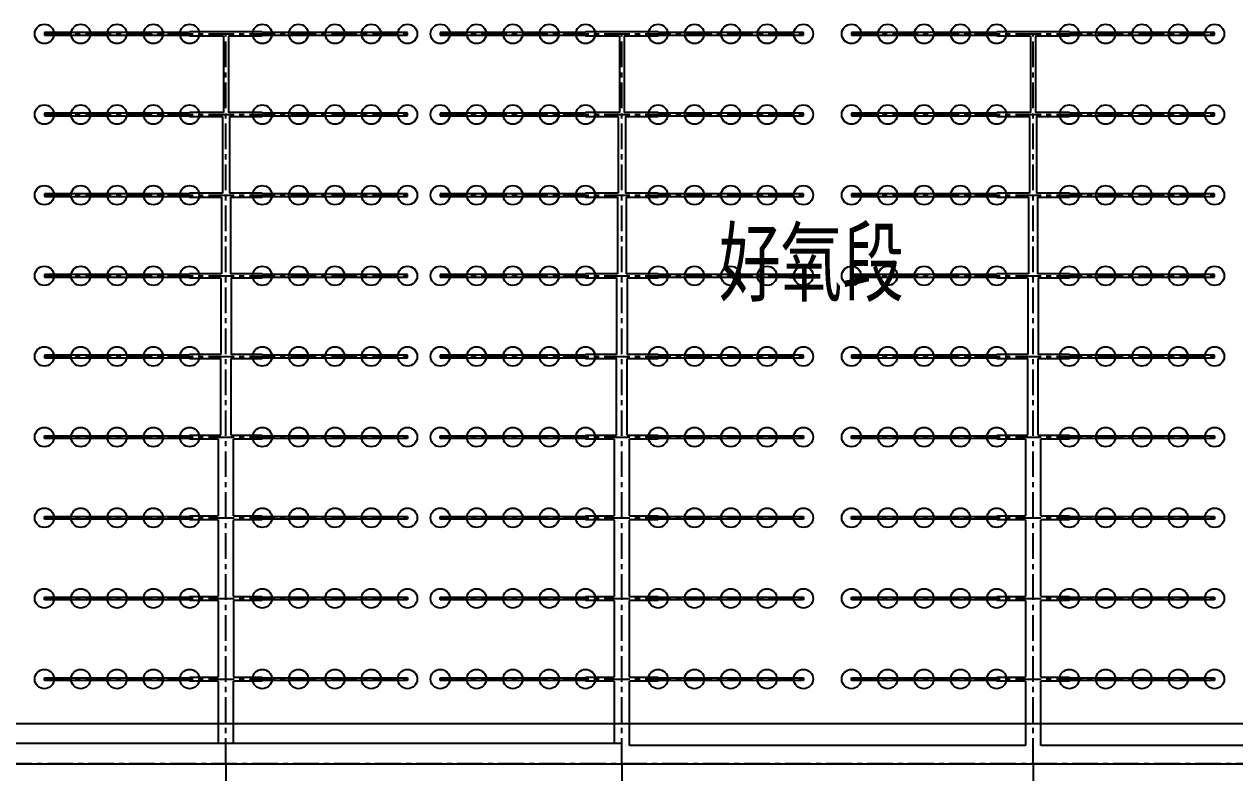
# Model space of a CAD drawing. Header units: millimetres. Extents: x -299291 to 688124, y -407813 to 623474.
# Drawn here: x 206459 to 221459, y 207117 to 216399 of the extents above; entities that cross this region are included whole.
import ezdxf

# ---------------------------------------------------------------- set-up
doc = ezdxf.new("R2010")
doc.units = ezdxf.units.MM
doc.linetypes.add('CENTER', pattern=[50.8, 31.75, -6.35, 6.35, -6.35])
doc.layers.add('轴线', color=6, linetype='CENTER')
doc.styles.add('长仿宋体', font='simfang.ttf', dxfattribs={"width": 0.7})

msp = doc.modelspace()

# ---------------------------------------------------------------- linework, layer by layer
at = {"ltscale": 10}
for p, q in [((209409.037, 216304.406), (208509.037, 216304.406)), ((208509.037, 216304.406), (208509.037, 216295.406)), ((209409.037, 216295.406), (209409.037, 216304.406)), ((214314.037, 216304.406), (213414.037, 216304.406)), ((213414.037, 216304.406), (213414.037, 216295.406)), ((214314.037, 216295.406), (214314.037, 216304.406)), ((219409.037, 216304.406), (218509.037, 216304.406)), ((218509.037, 216304.406), (218509.037, 216295.406)), ((219409.037, 216295.406), (219409.037, 216304.406)), ((206709.037, 216295.406), (206709.037, 216263.406)), ((208509.037, 216295.406), (206709.037, 216295.406)), ((206709.037, 216263.406), (208509.037, 216263.406)), ((208509.037, 216263.406), (208509.037, 216254.406)), ((208509.037, 216254.406), (208929.037, 216254.406)), ((208929.037, 216254.406), (208929.037, 215304.406)), ((208989.037, 216254.406), (209409.037, 216254.406)), ((208989.037, 216254.406), (208989.037, 215304.406)), ((211209.037, 216295.406), (209409.037, 216295.406)), ((209409.037, 216254.406), (209409.037, 216263.406)), ((209409.037, 216263.406), (211209.037, 216263.406)), ((211209.037, 216263.406), (211209.037, 216295.406)), ((211614.037, 216295.406), (211614.037, 216263.406)), ((213414.037, 216295.406), (211614.037, 216295.406)), ((211614.037, 216263.406), (213414.037, 216263.406)), ((213414.037, 216263.406), (213414.037, 216254.406)), ((213414.037, 216254.406), (213834.037, 216254.406)), ((213834.037, 216254.406), (213834.037, 215304.406)), ((213894.037, 216254.406), (214314.037, 216254.406)), ((213894.037, 216254.406), (213894.037, 215304.406)), ((216114.037, 216295.406), (214314.037, 216295.406)), ((214314.037, 216254.406), (214314.037, 216263.406)), ((214314.037, 216263.406), (216114.037, 216263.406)), ((216114.037, 216263.406), (216114.037, 216295.406)), ((216709.037, 216295.406), (216709.037, 216263.406)), ((218509.037, 216295.406), (216709.037, 216295.406)), ((216709.037, 216263.406), (218509.037, 216263.406)), ((218509.037, 216263.406), (218509.037, 216254.406)), ((218509.037, 216254.406), (218929.037, 216254.406)), ((218929.037, 216254.406), (218929.037, 215304.406)), ((218989.037, 216254.406), (219409.037, 216254.406)), ((218989.037, 216254.406), (218989.037, 215304.406)), ((221209.037, 216295.406), (219409.037, 216295.406)), ((219409.037, 216254.406), (219409.037, 216263.406)), ((219409.037, 216263.406), (221209.037, 216263.406)), ((221209.037, 216263.406), (221209.037, 216295.406)), ((206709.037, 215295.406), (206709.037, 215263.406)), ((208509.037, 215295.406), (206709.037, 215295.406)), ((206709.037, 215263.406), (208509.037, 215263.406)), ((208929.037, 215304.406), (208509.037, 215304.406)), ((208509.037, 215304.406), (208509.037, 215295.406)), ((208509.037, 215263.406), (208509.037, 215254.406)), ((208509.037, 215254.406), (208914.037, 215254.406)), ((208914.037, 215254.406), (208914.037, 214304.406)), ((209409.037, 215304.406), (208989.037, 215304.406)), ((209004.037, 215254.406), (209409.037, 215254.406)), ((209004.037, 215254.406), (209004.037, 214304.406)), ((209409.037, 215295.406), (209409.037, 215304.406)), ((211209.037, 215295.406), (209409.037, 215295.406)), ((209409.037, 215254.406), (209409.037, 215263.406)), ((209409.037, 215263.406), (211209.037, 215263.406)), ((211209.037, 215263.406), (211209.037, 215295.406)), ((211614.037, 215295.406), (211614.037, 215263.406)), ((213414.037, 215295.406), (211614.037, 215295.406)), ((211614.037, 215263.406), (213414.037, 215263.406)), ((213834.037, 215304.406), (213414.037, 215304.406)), ((213414.037, 215304.406), (213414.037, 215295.406)), ((213414.037, 215263.406), (213414.037, 215254.406)), ((213414.037, 215254.406), (213819.037, 215254.406)), ((213819.037, 215254.406), (213819.037, 214304.406)), ((214314.037, 215304.406), (213894.037, 215304.406)), ((213909.037, 215254.406), (214314.037, 215254.406)), ((213909.037, 215254.406), (213909.037, 214304.406)), ((214314.037, 215295.406), (214314.037, 215304.406)), ((216114.037, 215295.406), (214314.037, 215295.406)), ((214314.037, 215254.406), (214314.037, 215263.406)), ((214314.037, 215263.406), (216114.037, 215263.406)), ((216114.037, 215263.406), (216114.037, 215295.406)), ((216709.037, 215295.406), (216709.037, 215263.406)), ((218509.037, 215295.406), (216709.037, 215295.406)), ((216709.037, 215263.406), (218509.037, 215263.406)), ((218929.037, 215304.406), (218509.037, 215304.406)), ((218509.037, 215304.406), (218509.037, 215295.406)), ((218509.037, 215263.406), (218509.037, 215254.406)), ((218509.037, 215254.406), (218914.037, 215254.406)), ((218914.037, 215254.406), (218914.037, 214304.406)), ((219409.037, 215304.406), (218989.037, 215304.406)), ((219004.037, 215254.406), (219409.037, 215254.406)), ((219004.037, 215254.406), (219004.037, 214304.406)), ((219409.037, 215295.406), (219409.037, 215304.406)), ((221209.037, 215295.406), (219409.037, 215295.406)), ((219409.037, 215254.406), (219409.037, 215263.406)), ((219409.037, 215263.406), (221209.037, 215263.406)), ((221209.037, 215263.406), (221209.037, 215295.406)), ((206709.037, 214295.406), (206709.037, 214263.406)), ((208509.037, 214295.406), (206709.037, 214295.406)), ((206709.037, 214263.406), (208509.037, 214263.406)), ((208914.037, 214304.406), (208509.037, 214304.406)), ((208509.037, 214304.406), (208509.037, 214295.406)), ((208509.037, 214263.406), (208509.037, 214254.406)), ((208509.037, 214254.406), (208904.037, 214254.406)), ((208904.037, 214254.406), (208904.037, 213304.406)), ((209409.037, 214304.406), (209004.037, 214304.406)), ((209014.037, 214254.406), (209409.037, 214254.406)), ((209014.037, 214254.406), (209014.037, 213304.406)), ((209409.037, 214295.406), (209409.037, 214304.406)), ((211209.037, 214295.406), (209409.037, 214295.406)), ((209409.037, 214254.406), (209409.037, 214263.406)), ((209409.037, 214263.406), (211209.037, 214263.406)), ((211209.037, 214263.406), (211209.037, 214295.406)), ((211614.037, 214295.406), (211614.037, 214263.406)), ((213414.037, 214295.406), (211614.037, 214295.406)), ((211614.037, 214263.406), (213414.037, 214263.406)), ((213819.037, 214304.406), (213414.037, 214304.406)), ((213414.037, 214304.406), (213414.037, 214295.406)), ((213414.037, 214263.406), (213414.037, 214254.406)), ((213414.037, 214254.406), (213809.037, 214254.406)), ((213809.037, 214254.406), (213809.037, 213304.406)), ((214314.037, 214304.406), (213909.037, 214304.406)), ((213919.037, 214254.406), (214314.037, 214254.406)), ((213919.037, 214254.406), (213919.037, 213304.406)), ((214314.037, 214295.406), (214314.037, 214304.406)), ((216114.037, 214295.406), (214314.037, 214295.406)), ((214314.037, 214254.406), (214314.037, 214263.406)), ((214314.037, 214263.406), (216114.037, 214263.406)), ((216114.037, 214263.406), (216114.037, 214295.406)), ((216709.037, 214295.406), (216709.037, 214263.406)), ((218509.037, 214295.406), (216709.037, 214295.406)), ((216709.037, 214263.406), (218509.037, 214263.406)), ((218914.037, 214304.406), (218509.037, 214304.406)), ((218509.037, 214304.406), (218509.037, 214295.406)), ((218509.037, 214263.406), (218509.037, 214254.406)), ((218509.037, 214254.406), (218904.037, 214254.406)), ((218904.037, 214254.406), (218904.037, 213304.406)), ((219409.037, 214304.406), (219004.037, 214304.406)), ((219014.037, 214254.406), (219409.037, 214254.406)), ((219014.037, 214254.406), (219014.037, 213304.406)), ((219409.037, 214295.406), (219409.037, 214304.406)), ((221209.037, 214295.406), (219409.037, 214295.406)), ((219409.037, 214254.406), (219409.037, 214263.406)), ((219409.037, 214263.406), (221209.037, 214263.406)), ((221209.037, 214263.406), (221209.037, 214295.406)), ((208904.037, 213304.406), (208509.037, 213304.406)), ((208509.037, 213304.406), (208509.037, 213295.406)), ((209409.037, 213304.406), (209014.037, 213304.406)), ((209409.037, 213295.406), (209409.037, 213304.406)), ((213809.037, 213304.406), (213414.037, 213304.406)), ((213414.037, 213304.406), (213414.037, 213295.406)), ((214314.037, 213304.406), (213919.037, 213304.406)), ((214314.037, 213295.406), (214314.037, 213304.406)), ((218904.037, 213304.406), (218509.037, 213304.406)), ((218509.037, 213304.406), (218509.037, 213295.406)), ((219409.037, 213304.406), (219014.037, 213304.406)), ((219409.037, 213295.406), (219409.037, 213304.406)), ((206709.037, 213295.406), (206709.037, 213263.406)), ((208509.037, 213295.406), (206709.037, 213295.406)), ((206709.037, 213263.406), (208509.037, 213263.406)), ((208509.037, 213263.406), (208509.037, 213254.406)), ((208509.037, 213254.406), (208894.037, 213254.406)), ((208894.037, 213254.406), (208894.037, 212304.406)), ((209024.037, 213254.406), (209409.037, 213254.406)), ((209024.037, 213254.406), (209024.037, 212304.406)), ((211209.037, 213295.406), (209409.037, 213295.406)), ((209409.037, 213254.406), (209409.037, 213263.406)), ((209409.037, 213263.406), (211209.037, 213263.406)), ((211209.037, 213263.406), (211209.037, 213295.406)), ((211614.037, 213295.406), (211614.037, 213263.406)), ((213414.037, 213295.406), (211614.037, 213295.406)), ((211614.037, 213263.406), (213414.037, 213263.406)), ((213414.037, 213263.406), (213414.037, 213254.406)), ((213414.037, 213254.406), (213799.037, 213254.406)), ((213799.037, 213254.406), (213799.037, 212304.406)), ((213929.037, 213254.406), (214314.037, 213254.406)), ((213929.037, 213254.406), (213929.037, 212304.406)), ((216114.037, 213295.406), (214314.037, 213295.406)), ((214314.037, 213254.406), (214314.037, 213263.406)), ((214314.037, 213263.406), (216114.037, 213263.406)), ((216114.037, 213263.406), (216114.037, 213295.406)), ((216709.037, 213295.406), (216709.037, 213263.406)), ((218509.037, 213295.406), (216709.037, 213295.406)), ((216709.037, 213263.406), (218509.037, 213263.406)), ((218509.037, 213263.406), (218509.037, 213254.406)), ((218509.037, 213254.406), (218894.037, 213254.406)), ((218894.037, 213254.406), (218894.037, 212304.406)), ((219024.037, 213254.406), (219409.037, 213254.406)), ((219024.037, 213254.406), (219024.037, 212304.406)), ((221209.037, 213295.406), (219409.037, 213295.406)), ((219409.037, 213254.406), (219409.037, 213263.406)), ((219409.037, 213263.406), (221209.037, 213263.406)), ((221209.037, 213263.406), (221209.037, 213295.406)), ((206709.037, 212295.406), (206709.037, 212263.406)), ((208509.037, 212295.406), (206709.037, 212295.406)), ((206709.037, 212263.406), (208509.037, 212263.406)), ((208894.037, 212304.406), (208509.037, 212304.406)), ((208509.037, 212304.406), (208509.037, 212295.406)), ((208509.037, 212263.406), (208509.037, 212254.406)), ((208509.037, 212254.406), (208894.037, 212254.406)), ((208894.037, 211304.406), (208894.037, 212254.406)), ((209409.037, 212304.406), (209024.037, 212304.406)), ((209024.037, 212254.406), (209409.037, 212254.406)), ((209024.037, 211304.406), (209024.037, 212254.406)), ((209409.037, 212295.406), (209409.037, 212304.406)), ((211209.037, 212295.406), (209409.037, 212295.406)), ((209409.037, 212254.406), (209409.037, 212263.406)), ((209409.037, 212263.406), (211209.037, 212263.406)), ((211209.037, 212263.406), (211209.037, 212295.406)), ((211614.037, 212295.406), (211614.037, 212263.406)), ((213414.037, 212295.406), (211614.037, 212295.406)), ((211614.037, 212263.406), (213414.037, 212263.406)), ((213799.037, 212304.406), (213414.037, 212304.406)), ((213414.037, 212304.406), (213414.037, 212295.406)), ((213414.037, 212263.406), (213414.037, 212254.406)), ((213414.037, 212254.406), (213799.037, 212254.406)), ((213799.037, 211304.406), (213799.037, 212254.406)), ((214314.037, 212304.406), (213929.037, 212304.406)), ((213929.037, 212254.406), (214314.037, 212254.406)), ((213929.037, 211304.406), (213929.037, 212254.406)), ((214314.037, 212295.406), (214314.037, 212304.406)), ((216114.037, 212295.406), (214314.037, 212295.406)), ((214314.037, 212254.406), (214314.037, 212263.406)), ((214314.037, 212263.406), (216114.037, 212263.406)), ((216114.037, 212263.406), (216114.037, 212295.406)), ((216709.037, 212295.406), (216709.037, 212263.406)), ((218509.037, 212295.406), (216709.037, 212295.406)), ((216709.037, 212263.406), (218509.037, 212263.406)), ((218894.037, 212304.406), (218509.037, 212304.406)), ((218509.037, 212304.406), (218509.037, 212295.406)), ((218509.037, 212263.406), (218509.037, 212254.406)), ((218509.037, 212254.406), (218894.037, 212254.406)), ((218894.037, 211304.406), (218894.037, 212254.406)), ((219409.037, 212304.406), (219024.037, 212304.406)), ((219024.037, 212254.406), (219409.037, 212254.406)), ((219024.037, 211304.406), (219024.037, 212254.406)), ((219409.037, 212295.406), (219409.037, 212304.406)), ((221209.037, 212295.406), (219409.037, 212295.406)), ((219409.037, 212254.406), (219409.037, 212263.406)), ((219409.037, 212263.406), (221209.037, 212263.406)), ((221209.037, 212263.406), (221209.037, 212295.406)), ((206709.037, 211263.406), (206709.037, 211295.406)), ((206709.037, 211295.406), (208509.037, 211295.406)), ((208509.037, 211263.406), (206709.037, 211263.406)), ((208509.037, 211295.406), (208509.037, 211304.406)), ((208509.037, 211304.406), (208894.037, 211304.406)), ((208509.037, 211254.406), (208509.037, 211263.406)), ((208864.037, 211254.406), (208509.037, 211254.406)), ((208864.037, 211254.406), (208864.037, 210304.406)), ((209024.037, 211304.406), (209409.037, 211304.406)), ((209409.037, 211254.406), (209054.037, 211254.406)), ((209054.037, 210304.406), (209054.037, 211254.406)), ((209409.037, 211304.406), (209409.037, 211295.406)), ((209409.037, 211295.406), (211209.037, 211295.406)), ((211209.037, 211263.406), (209409.037, 211263.406)), ((209409.037, 211263.406), (209409.037, 211254.406)), ((211209.037, 211295.406), (211209.037, 211263.406)), ((211614.037, 211263.406), (211614.037, 211295.406)), ((211614.037, 211295.406), (213414.037, 211295.406)), ((213414.037, 211263.406), (211614.037, 211263.406)), ((213414.037, 211295.406), (213414.037, 211304.406)), ((213414.037, 211304.406), (213799.037, 211304.406)), ((213414.037, 211254.406), (213414.037, 211263.406)), ((213769.037, 211254.406), (213414.037, 211254.406)), ((213769.037, 211254.406), (213769.037, 210304.406)), ((213929.037, 211304.406), (214314.037, 211304.406)), ((214314.037, 211254.406), (213959.037, 211254.406)), ((213959.037, 210304.406), (213959.037, 211254.406)), ((214314.037, 211304.406), (214314.037, 211295.406)), ((214314.037, 211295.406), (216114.037, 211295.406)), ((216114.037, 211263.406), (214314.037, 211263.406)), ((214314.037, 211263.406), (214314.037, 211254.406)), ((216114.037, 211295.406), (216114.037, 211263.406)), ((216709.037, 211263.406), (216709.037, 211295.406)), ((216709.037, 211295.406), (218509.037, 211295.406)), ((218509.037, 211263.406), (216709.037, 211263.406)), ((218509.037, 211295.406), (218509.037, 211304.406)), ((218509.037, 211304.406), (218894.037, 211304.406)), ((218509.037, 211254.406), (218509.037, 211263.406)), ((218864.037, 211254.406), (218509.037, 211254.406)), ((218864.037, 211254.406), (218864.037, 210304.406)), ((219024.037, 211304.406), (219409.037, 211304.406)), ((219409.037, 211254.406), (219054.037, 211254.406)), ((219054.037, 210304.406), (219054.037, 211254.406)), ((219409.037, 211304.406), (219409.037, 211295.406)), ((219409.037, 211295.406), (221209.037, 211295.406)), ((221209.037, 211263.406), (219409.037, 211263.406)), ((219409.037, 211263.406), (219409.037, 211254.406)), ((221209.037, 211295.406), (221209.037, 211263.406)), ((208509.037, 210295.406), (208509.037, 210304.406)), ((208509.037, 210304.406), (208864.037, 210304.406)), ((209054.037, 210304.406), (209409.037, 210304.406)), ((209409.037, 210304.406), (209409.037, 210295.406)), ((213414.037, 210295.406), (213414.037, 210304.406)), ((213414.037, 210304.406), (213769.037, 210304.406)), ((213959.037, 210304.406), (214314.037, 210304.406)), ((214314.037, 210304.406), (214314.037, 210295.406)), ((218509.037, 210295.406), (218509.037, 210304.406)), ((218509.037, 210304.406), (218864.037, 210304.406)), ((219054.037, 210304.406), (219409.037, 210304.406)), ((219409.037, 210304.406), (219409.037, 210295.406)), ((206709.037, 210263.406), (206709.037, 210295.406)), ((206709.037, 210295.406), (208509.037, 210295.406)), ((208509.037, 210263.406), (206709.037, 210263.406)), ((208509.037, 210254.406), (208509.037, 210263.406)), ((208864.037, 210254.406), (208509.037, 210254.406)), ((208864.037, 210254.406), (208864.037, 209304.406)), ((209409.037, 210254.406), (209054.037, 210254.406)), ((209054.037, 209304.406), (209054.037, 210254.406)), ((209409.037, 210295.406), (211209.037, 210295.406)), ((211209.037, 210263.406), (209409.037, 210263.406)), ((209409.037, 210263.406), (209409.037, 210254.406)), ((211209.037, 210295.406), (211209.037, 210263.406)), ((211614.037, 210263.406), (211614.037, 210295.406)), ((211614.037, 210295.406), (213414.037, 210295.406)), ((213414.037, 210263.406), (211614.037, 210263.406)), ((213414.037, 210254.406), (213414.037, 210263.406)), ((213769.037, 210254.406), (213414.037, 210254.406)), ((213769.037, 210254.406), (213769.037, 209304.406)), ((214314.037, 210254.406), (213959.037, 210254.406)), ((213959.037, 209304.406), (213959.037, 210254.406)), ((214314.037, 210295.406), (216114.037, 210295.406)), ((216114.037, 210263.406), (214314.037, 210263.406)), ((214314.037, 210263.406), (214314.037, 210254.406)), ((216114.037, 210295.406), (216114.037, 210263.406)), ((216709.037, 210263.406), (216709.037, 210295.406)), ((216709.037, 210295.406), (218509.037, 210295.406)), ((218509.037, 210263.406), (216709.037, 210263.406)), ((218509.037, 210254.406), (218509.037, 210263.406)), ((218864.037, 210254.406), (218509.037, 210254.406)), ((218864.037, 210254.406), (218864.037, 209304.406)), ((219409.037, 210254.406), (219054.037, 210254.406)), ((219054.037, 209304.406), (219054.037, 210254.406)), ((219409.037, 210295.406), (221209.037, 210295.406)), ((221209.037, 210263.406), (219409.037, 210263.406)), ((219409.037, 210263.406), (219409.037, 210254.406)), ((221209.037, 210295.406), (221209.037, 210263.406)), ((206709.037, 209263.406), (206709.037, 209295.406)), ((206709.037, 209295.406), (208509.037, 209295.406)), ((208509.037, 209263.406), (206709.037, 209263.406)), ((208509.037, 209295.406), (208509.037, 209304.406)), ((208509.037, 209304.406), (208864.037, 209304.406)), ((208509.037, 209254.406), (208509.037, 209263.406)), ((208864.037, 209254.406), (208509.037, 209254.406)), ((208864.037, 209254.406), (208864.037, 208304.406)), ((209054.037, 209304.406), (209409.037, 209304.406)), ((209409.037, 209254.406), (209054.037, 209254.406)), ((209054.037, 209254.406), (209054.037, 208304.406)), ((209409.037, 209304.406), (209409.037, 209295.406)), ((209409.037, 209295.406), (211209.037, 209295.406)), ((211209.037, 209263.406), (209409.037, 209263.406)), ((209409.037, 209263.406), (209409.037, 209254.406)), ((211209.037, 209295.406), (211209.037, 209263.406)), ((211614.037, 209263.406), (211614.037, 209295.406)), ((211614.037, 209295.406), (213414.037, 209295.406)), ((213414.037, 209263.406), (211614.037, 209263.406)), ((213414.037, 209295.406), (213414.037, 209304.406)), ((213414.037, 209304.406), (213769.037, 209304.406)), ((213414.037, 209254.406), (213414.037, 209263.406)), ((213769.037, 209254.406), (213414.037, 209254.406)), ((213769.037, 209254.406), (213769.037, 208304.406)), ((213959.037, 209304.406), (214314.037, 209304.406)), ((214314.037, 209254.406), (213959.037, 209254.406)), ((213959.037, 208304.406), (213959.037, 209254.406)), ((214314.037, 209304.406), (214314.037, 209295.406)), ((214314.037, 209295.406), (216114.037, 209295.406)), ((216114.037, 209263.406), (214314.037, 209263.406)), ((214314.037, 209263.406), (214314.037, 209254.406)), ((216114.037, 209295.406), (216114.037, 209263.406)), ((216709.037, 209263.406), (216709.037, 209295.406)), ((216709.037, 209295.406), (218509.037, 209295.406)), ((218509.037, 209263.406), (216709.037, 209263.406)), ((218509.037, 209295.406), (218509.037, 209304.406)), ((218509.037, 209304.406), (218864.037, 209304.406)), ((218509.037, 209254.406), (218509.037, 209263.406)), ((218864.037, 209254.406), (218509.037, 209254.406)), ((218864.037, 209254.406), (218864.037, 208304.406)), ((219054.037, 209304.406), (219409.037, 209304.406)), ((219409.037, 209254.406), (219054.037, 209254.406)), ((219054.037, 208304.406), (219054.037, 209254.406)), ((219409.037, 209304.406), (219409.037, 209295.406)), ((219409.037, 209295.406), (221209.037, 209295.406)), ((221209.037, 209263.406), (219409.037, 209263.406)), ((219409.037, 209263.406), (219409.037, 209254.406)), ((221209.037, 209295.406), (221209.037, 209263.406)), ((206709.037, 208263.406), (206709.037, 208295.406)), ((206709.037, 208295.406), (208509.037, 208295.406)), ((208509.037, 208263.406), (206709.037, 208263.406)), ((208509.037, 208295.406), (208509.037, 208304.406)), ((208509.037, 208304.406), (208864.037, 208304.406)), ((208509.037, 208254.406), (208509.037, 208263.406)), ((208864.037, 208254.406), (208509.037, 208254.406)), ((208864.037, 208254.406), (208864.037, 207479.406)), ((209054.037, 208304.406), (209409.037, 208304.406)), ((209409.037, 208254.406), (209054.037, 208254.406)), ((209054.037, 207479.406), (209054.037, 208254.406)), ((209409.037, 208304.406), (209409.037, 208295.406)), ((209409.037, 208295.406), (211209.037, 208295.406)), ((211209.037, 208263.406), (209409.037, 208263.406)), ((209409.037, 208263.406), (209409.037, 208254.406)), ((211209.037, 208295.406), (211209.037, 208263.406)), ((211614.037, 208263.406), (211614.037, 208295.406)), ((211614.037, 208295.406), (213414.037, 208295.406)), ((213414.037, 208263.406), (211614.037, 208263.406)), ((213414.037, 208295.406), (213414.037, 208304.406)), ((213414.037, 208304.406), (213769.037, 208304.406)), ((213414.037, 208254.406), (213414.037, 208263.406)), ((213769.037, 208254.406), (213414.037, 208254.406)), ((213769.037, 208254.406), (213769.037, 207479.406)), ((213959.037, 208304.406), (214314.037, 208304.406)), ((214314.037, 208254.406), (213959.037, 208254.406)), ((213959.037, 207454.406), (213959.037, 208254.406)), ((214314.037, 208304.406), (214314.037, 208295.406)), ((214314.037, 208295.406), (216114.037, 208295.406)), ((216114.037, 208263.406), (214314.037, 208263.406)), ((214314.037, 208263.406), (214314.037, 208254.406)), ((216114.037, 208295.406), (216114.037, 208263.406)), ((216709.037, 208263.406), (216709.037, 208295.406)), ((216709.037, 208295.406), (218509.037, 208295.406)), ((218509.037, 208263.406), (216709.037, 208263.406)), ((218509.037, 208295.406), (218509.037, 208304.406)), ((218509.037, 208304.406), (218864.037, 208304.406)), ((218509.037, 208254.406), (218509.037, 208263.406)), ((218864.037, 208254.406), (218509.037, 208254.406)), ((218864.037, 208254.406), (218864.037, 207454.406)), ((219054.037, 208304.406), (219409.037, 208304.406)), ((219409.037, 208254.406), (219054.037, 208254.406)), ((219054.037, 207454.406), (219054.037, 208254.406)), ((219409.037, 208304.406), (219409.037, 208295.406)), ((219409.037, 208295.406), (221209.037, 208295.406)), ((221209.037, 208263.406), (219409.037, 208263.406)), ((219409.037, 208263.406), (219409.037, 208254.406)), ((221209.037, 208295.406), (221209.037, 208263.406)), ((186459.037, 207729.406), (266459.037, 207729.406)), ((213864.037, 207479.406), (198959.037, 207479.406)), ((218864.037, 207454.406), (213959.037, 207454.406)), ((223864.037, 207454.406), (219054.037, 207454.406)), ((185959.037, 207229.406), (266959.037, 207229.406))]:
    msp.add_line(p, q, dxfattribs=at)
for centre in [(206709.037, 216279.406), (207159.037, 216279.406), (207609.037, 216279.406), (208059.037, 216279.406), (208509.037, 216279.406), (209409.037, 216279.406), (209859.037, 216279.406), (210309.037, 216279.406), (210759.037, 216279.406), (211209.037, 216279.406), (211614.037, 216279.406), (212064.037, 216279.406), (212514.037, 216279.406), (212964.037, 216279.406), (213414.037, 216279.406), (214314.037, 216279.406), (214764.037, 216279.406), (215214.037, 216279.406), (215664.037, 216279.406), (216114.037, 216279.406), (216709.037, 216279.406), (217159.037, 216279.406), (217609.037, 216279.406), (218059.037, 216279.406), (218509.037, 216279.406), (219409.037, 216279.406), (219859.037, 216279.406), (220309.037, 216279.406), (220759.037, 216279.406), (221209.037, 216279.406), (206709.037, 215279.406), (207159.037, 215279.406), (207609.037, 215279.406), (208059.037, 215279.406), (208509.037, 215279.406), (209409.037, 215279.406), (209859.037, 215279.406), (210309.037, 215279.406), (210759.037, 215279.406), (211209.037, 215279.406), (211614.037, 215279.406), (212064.037, 215279.406), (212514.037, 215279.406), (212964.037, 215279.406), (213414.037, 215279.406), (214314.037, 215279.406), (214764.037, 215279.406), (215214.037, 215279.406), (215664.037, 215279.406), (216114.037, 215279.406), (216709.037, 215279.406), (217159.037, 215279.406), (217609.037, 215279.406), (218059.037, 215279.406), (218509.037, 215279.406), (219409.037, 215279.406), (219859.037, 215279.406), (220309.037, 215279.406), (220759.037, 215279.406), (221209.037, 215279.406), (206709.037, 214279.406), (207159.037, 214279.406), (207609.037, 214279.406), (208059.037, 214279.406), (208509.037, 214279.406), (209409.037, 214279.406), (209859.037, 214279.406), (210309.037, 214279.406), (210759.037, 214279.406), (211209.037, 214279.406), (211614.037, 214279.406), (212064.037, 214279.406), (212514.037, 214279.406), (212964.037, 214279.406), (213414.037, 214279.406), (214314.037, 214279.406), (214764.037, 214279.406), (215214.037, 214279.406), (215664.037, 214279.406), (216114.037, 214279.406), (216709.037, 214279.406), (217159.037, 214279.406), (217609.037, 214279.406), (218059.037, 214279.406), (218509.037, 214279.406), (219409.037, 214279.406), (219859.037, 214279.406), (220309.037, 214279.406), (220759.037, 214279.406), (221209.037, 214279.406), (206709.037, 213279.406), (207159.037, 213279.406), (207609.037, 213279.406), (208059.037, 213279.406), (208509.037, 213279.406), (209409.037, 213279.406), (209859.037, 213279.406), (210309.037, 213279.406), (210759.037, 213279.406), (211209.037, 213279.406), (211614.037, 213279.406), (212064.037, 213279.406), (212514.037, 213279.406), (212964.037, 213279.406), (213414.037, 213279.406), (214314.037, 213279.406), (214764.037, 213279.406), (215214.037, 213279.406), (215664.037, 213279.406), (216114.037, 213279.406), (216709.037, 213279.406), (217159.037, 213279.406), (217609.037, 213279.406), (218059.037, 213279.406), (218509.037, 213279.406), (219409.037, 213279.406), (219859.037, 213279.406), (220309.037, 213279.406), (220759.037, 213279.406), (221209.037, 213279.406), (206709.037, 212279.406), (207159.037, 212279.406), (207609.037, 212279.406), (208059.037, 212279.406), (208509.037, 212279.406), (209409.037, 212279.406), (209859.037, 212279.406), (210309.037, 212279.406), (210759.037, 212279.406), (211209.037, 212279.406), (211614.037, 212279.406), (212064.037, 212279.406), (212514.037, 212279.406), (212964.037, 212279.406), (213414.037, 212279.406), (214314.037, 212279.406), (214764.037, 212279.406), (215214.037, 212279.406), (215664.037, 212279.406), (216114.037, 212279.406), (216709.037, 212279.406), (217159.037, 212279.406), (217609.037, 212279.406), (218059.037, 212279.406), (218509.037, 212279.406), (219409.037, 212279.406), (219859.037, 212279.406), (220309.037, 212279.406), (220759.037, 212279.406), (221209.037, 212279.406), (206709.037, 211279.406), (207159.037, 211279.406), (207609.037, 211279.406), (208059.037, 211279.406), (208509.037, 211279.406), (209409.037, 211279.406), (209859.037, 211279.406), (210309.037, 211279.406), (210759.037, 211279.406), (211209.037, 211279.406), (211614.037, 211279.406), (212064.037, 211279.406), (212514.037, 211279.406), (212964.037, 211279.406), (213414.037, 211279.406), (214314.037, 211279.406), (214764.037, 211279.406), (215214.037, 211279.406), (215664.037, 211279.406), (216114.037, 211279.406), (216709.037, 211279.406), (217159.037, 211279.406), (217609.037, 211279.406), (218059.037, 211279.406), (218509.037, 211279.406), (219409.037, 211279.406), (219859.037, 211279.406), (220309.037, 211279.406), (220759.037, 211279.406), (221209.037, 211279.406), (206709.037, 210279.406), (207159.037, 210279.406), (207609.037, 210279.406), (208059.037, 210279.406), (208509.037, 210279.406), (209409.037, 210279.406), (209859.037, 210279.406), (210309.037, 210279.406), (210759.037, 210279.406), (211209.037, 210279.406), (211614.037, 210279.406), (212064.037, 210279.406), (212514.037, 210279.406), (212964.037, 210279.406), (213414.037, 210279.406), (214314.037, 210279.406), (214764.037, 210279.406), (215214.037, 210279.406), (215664.037, 210279.406), (216114.037, 210279.406), (216709.037, 210279.406), (217159.037, 210279.406), (217609.037, 210279.406), (218059.037, 210279.406), (218509.037, 210279.406), (219409.037, 210279.406), (219859.037, 210279.406), (220309.037, 210279.406), (220759.037, 210279.406), (221209.037, 210279.406), (206709.037, 209279.406), (207159.037, 209279.406), (207609.037, 209279.406), (208059.037, 209279.406), (208509.037, 209279.406), (209409.037, 209279.406), (209859.037, 209279.406), (210309.037, 209279.406), (210759.037, 209279.406), (211209.037, 209279.406), (211614.037, 209279.406), (212064.037, 209279.406), (212514.037, 209279.406), (212964.037, 209279.406), (213414.037, 209279.406), (214314.037, 209279.406), (214764.037, 209279.406), (215214.037, 209279.406), (215664.037, 209279.406), (216114.037, 209279.406), (216709.037, 209279.406), (217159.037, 209279.406), (217609.037, 209279.406), (218059.037, 209279.406), (218509.037, 209279.406), (219409.037, 209279.406), (219859.037, 209279.406), (220309.037, 209279.406), (220759.037, 209279.406), (221209.037, 209279.406), (206709.037, 208279.406), (207159.037, 208279.406), (207609.037, 208279.406), (208059.037, 208279.406), (208509.037, 208279.406), (209409.037, 208279.406), (209859.037, 208279.406), (210309.037, 208279.406), (210759.037, 208279.406), (211209.037, 208279.406), (211614.037, 208279.406), (212064.037, 208279.406), (212514.037, 208279.406), (212964.037, 208279.406), (213414.037, 208279.406), (214314.037, 208279.406), (214764.037, 208279.406), (215214.037, 208279.406), (215664.037, 208279.406), (216114.037, 208279.406), (216709.037, 208279.406), (217159.037, 208279.406), (217609.037, 208279.406), (218059.037, 208279.406), (218509.037, 208279.406), (219409.037, 208279.406), (219859.037, 208279.406), (220309.037, 208279.406), (220759.037, 208279.406), (221209.037, 208279.406)]:
    msp.add_circle(centre, 120, dxfattribs=at)
at = {"layer": '轴线', "ltscale": 10}
for p, q in [((206709.037, 216279.406), (211209.037, 216279.406)), ((208959.037, 207229.406), (208959.037, 216279.406)), ((211614.037, 216279.406), (216114.037, 216279.406)), ((213864.037, 207229.406), (213864.037, 216279.406)), ((216709.037, 216279.406), (221209.037, 216279.406)), ((218959.037, 207229.406), (218959.037, 216279.406)), ((206709.037, 215279.406), (211209.037, 215279.406)), ((206709.037, 215279.406), (211209.037, 215279.406)), ((211614.037, 215279.406), (216114.037, 215279.406)), ((211614.037, 215279.406), (216114.037, 215279.406)), ((216709.037, 215279.406), (221209.037, 215279.406)), ((216709.037, 215279.406), (221209.037, 215279.406)), ((206709.037, 214279.406), (211209.037, 214279.406)), ((206709.037, 214279.406), (211209.037, 214279.406)), ((211614.037, 214279.406), (216114.037, 214279.406)), ((211614.037, 214279.406), (216114.037, 214279.406)), ((216709.037, 214279.406), (221209.037, 214279.406)), ((216709.037, 214279.406), (221209.037, 214279.406)), ((206709.037, 213279.406), (211209.037, 213279.406)), ((206709.037, 213279.406), (211209.037, 213279.406)), ((211614.037, 213279.406), (216114.037, 213279.406)), ((211614.037, 213279.406), (216114.037, 213279.406)), ((216709.037, 213279.406), (221209.037, 213279.406)), ((216709.037, 213279.406), (221209.037, 213279.406)), ((206709.037, 212279.406), (211209.037, 212279.406)), ((206709.037, 212279.406), (211209.037, 212279.406)), ((211614.037, 212279.406), (216114.037, 212279.406)), ((211614.037, 212279.406), (216114.037, 212279.406)), ((216709.037, 212279.406), (221209.037, 212279.406)), ((216709.037, 212279.406), (221209.037, 212279.406)), ((206709.037, 211279.406), (211209.037, 211279.406)), ((206709.037, 211279.406), (211209.037, 211279.406)), ((211614.037, 211279.406), (216114.037, 211279.406)), ((211614.037, 211279.406), (216114.037, 211279.406)), ((216709.037, 211279.406), (221209.037, 211279.406)), ((216709.037, 211279.406), (221209.037, 211279.406)), ((206709.037, 210279.406), (211209.037, 210279.406)), ((206709.037, 210279.406), (211209.037, 210279.406)), ((211614.037, 210279.406), (216114.037, 210279.406)), ((211614.037, 210279.406), (216114.037, 210279.406)), ((216709.037, 210279.406), (221209.037, 210279.406)), ((216709.037, 210279.406), (221209.037, 210279.406)), ((206709.037, 209279.406), (211209.037, 209279.406)), ((206709.037, 209279.406), (211209.037, 209279.406)), ((211614.037, 209279.406), (216114.037, 209279.406)), ((211614.037, 209279.406), (216114.037, 209279.406)), ((216709.037, 209279.406), (221209.037, 209279.406)), ((216709.037, 209279.406), (221209.037, 209279.406)), ((206709.037, 208279.406), (211209.037, 208279.406)), ((211614.037, 208279.406), (216114.037, 208279.406)), ((216709.037, 208279.406), (221209.037, 208279.406)), ((263959.037, 207229.406), (183109.037, 207229.406)), ((208959.037, 207229.406), (208959.037, 198179.406)), ((213864.037, 207229.406), (213864.037, 198179.406)), ((218959.037, 207229.406), (218959.037, 198179.406))]:
    msp.add_line(p, q, dxfattribs=at)

# ---------------------------------------------------------------- texts
at = {"insert": (217359.562, 212956.257), "char_height": 800, "width": 4010.11148, "attachment_point": 9, "style": '长仿宋体'}
msp.add_mtext('好氧段', dxfattribs=at)

doc.saveas('drawing.dxf')
